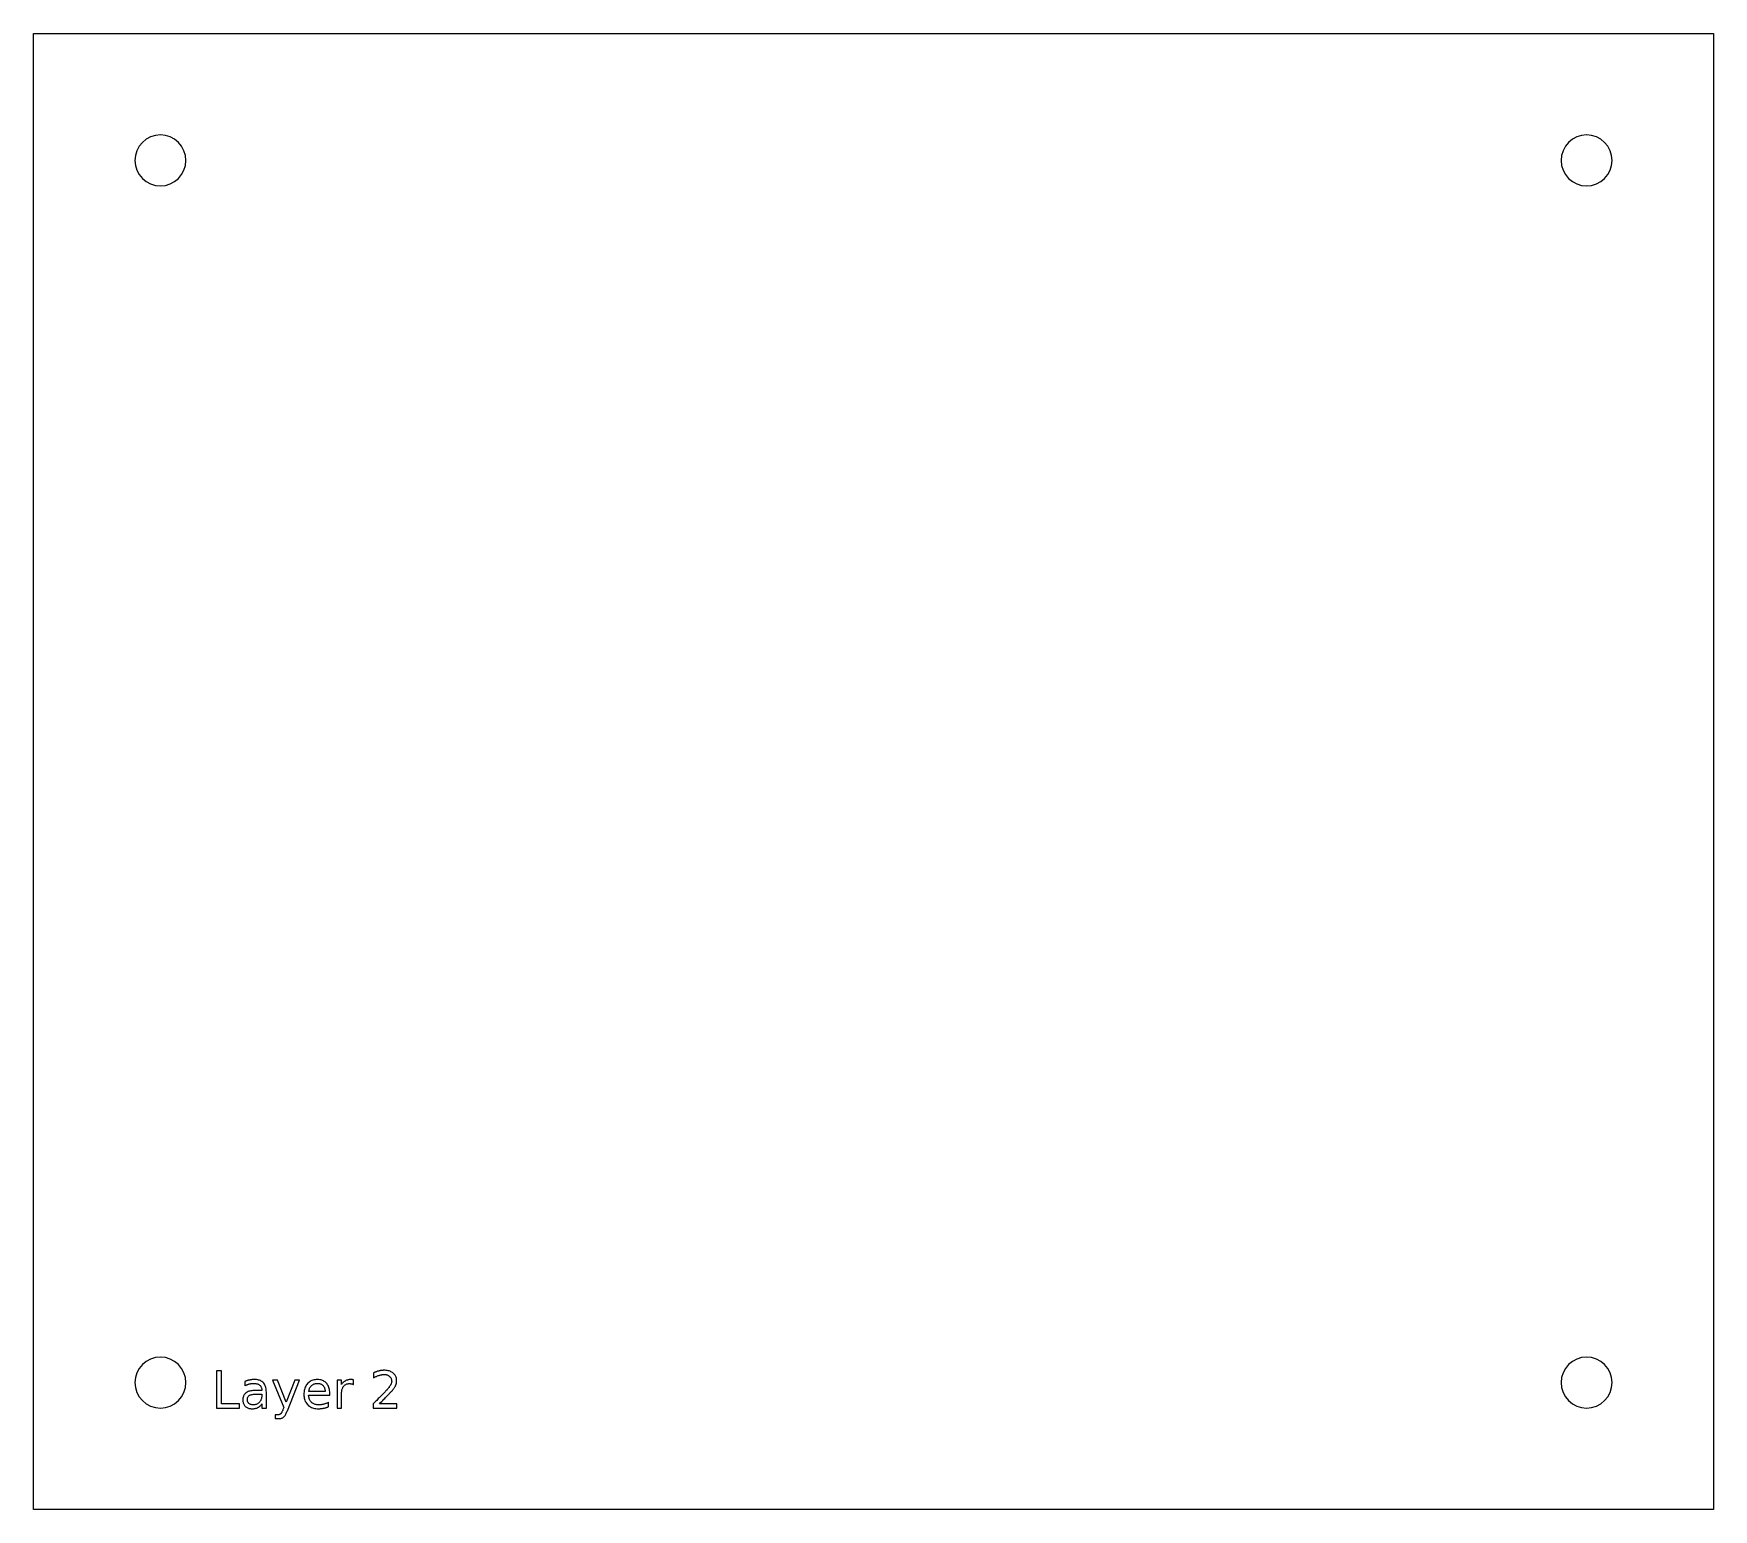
# Model space of a CAD drawing. Header units: metres. Extents: x -74 to 91, y -86 to 59.
import ezdxf

# ---------------------------------------------------------------- set-up
doc = ezdxf.new("R2010")
doc.units = ezdxf.units.M

msp = doc.modelspace()

# ---------------------------------------------------------------- linework, layer by layer
for points in [[(91.39, -85.86), (-73.51, -85.86), (-73.51, 59.04), (91.39, 59.04), (91.39, -85.86)], [(-58.56, 46.59), (-58.61, 47.08), (-58.75, 47.54), (-58.98, 47.98), (-59.29, 48.36), (-59.67, 48.67), (-60.1, 48.9), (-60.57, 49.04), (-61.06, 49.09), (-61.55, 49.04), (-62.02, 48.9), (-62.45, 48.67), (-62.83, 48.36), (-63.14, 47.98), (-63.37, 47.54), (-63.51, 47.08), (-63.56, 46.59), (-63.51, 46.1), (-63.37, 45.63), (-63.14, 45.2), (-62.83, 44.82), (-62.45, 44.51), (-62.02, 44.28), (-61.55, 44.14), (-61.06, 44.09), (-60.57, 44.14), (-60.1, 44.28), (-59.67, 44.51), (-59.29, 44.82), (-58.98, 45.2), (-58.75, 45.63), (-58.61, 46.1), (-58.56, 46.59)], [(81.44, 46.59), (81.39, 47.08), (81.25, 47.54), (81.02, 47.98), (80.71, 48.36), (80.33, 48.67), (79.9, 48.9), (79.43, 49.04), (78.94, 49.09), (78.45, 49.04), (77.98, 48.9), (77.55, 48.67), (77.17, 48.36), (76.86, 47.98), (76.63, 47.54), (76.49, 47.08), (76.44, 46.59), (76.49, 46.1), (76.63, 45.63), (76.86, 45.2), (77.17, 44.82), (77.55, 44.51), (77.98, 44.28), (78.45, 44.14), (78.94, 44.09), (79.43, 44.14), (79.9, 44.28), (80.33, 44.51), (80.71, 44.82), (81.02, 45.2), (81.25, 45.63), (81.39, 46.1), (81.44, 46.59)], [(-58.56, -73.41), (-58.61, -72.92), (-58.75, -72.46), (-58.98, -72.02), (-59.29, -71.64), (-59.67, -71.33), (-60.1, -71.1), (-60.57, -70.96), (-61.06, -70.91), (-61.55, -70.96), (-62.02, -71.1), (-62.45, -71.33), (-62.83, -71.64), (-63.14, -72.02), (-63.37, -72.46), (-63.51, -72.92), (-63.56, -73.41), (-63.51, -73.9), (-63.37, -74.37), (-63.14, -74.8), (-62.83, -75.18), (-62.45, -75.49), (-62.02, -75.72), (-61.55, -75.86), (-61.06, -75.91), (-60.57, -75.86), (-60.1, -75.72), (-59.67, -75.49), (-59.29, -75.18), (-58.98, -74.8), (-58.75, -74.37), (-58.61, -73.9), (-58.56, -73.41)], [(-55.57, -72.27), (-55.57, -75.91), (-53.3, -75.91), (-53.3, -75.5), (-55.08, -75.5), (-55.08, -72.27), (-55.57, -72.27)], [(-39.57, -75.5), (-39.45, -75.38), (-39.34, -75.27), (-39.24, -75.16), (-39.14, -75.05), (-39.04, -74.96), (-38.95, -74.87), (-38.87, -74.78), (-38.79, -74.7), (-38.72, -74.62), (-38.65, -74.55), (-38.58, -74.49), (-38.53, -74.43), (-38.48, -74.37), (-38.43, -74.32), (-38.39, -74.28), (-38.35, -74.24), (-38.32, -74.21), (-38.29, -74.18), (-38.27, -74.16), (-38.26, -74.14), (-38.22, -74.09), (-38.18, -74.04), (-38.14, -73.98), (-38.1, -73.94), (-38.07, -73.89), (-38.04, -73.84), (-38.02, -73.79), (-37.99, -73.75), (-37.97, -73.71), (-37.95, -73.67), (-37.94, -73.63), (-37.92, -73.59), (-37.91, -73.54), (-37.9, -73.5), (-37.89, -73.46), (-37.88, -73.42), (-37.88, -73.37), (-37.87, -73.33), (-37.87, -73.29), (-37.87, -73.24), (-37.87, -73.15), (-37.88, -73.06), (-37.9, -72.97), (-37.92, -72.89), (-37.95, -72.82), (-37.99, -72.74), (-38.03, -72.67), (-38.08, -72.61), (-38.14, -72.54), (-38.21, -72.49), (-38.28, -72.43), (-38.35, -72.38), (-38.43, -72.34), (-38.51, -72.3), (-38.6, -72.27), (-38.69, -72.25), (-38.79, -72.23), (-38.89, -72.21), (-39, -72.2), (-39.11, -72.2), (-39.15, -72.2), (-39.2, -72.2), (-39.24, -72.21), (-39.29, -72.21), (-39.33, -72.22), (-39.38, -72.22), (-39.43, -72.23), (-39.48, -72.24), (-39.53, -72.25), (-39.58, -72.26), (-39.63, -72.28), (-39.69, -72.29), (-39.74, -72.3), (-39.8, -72.32), (-39.85, -72.34), (-39.91, -72.36), (-39.96, -72.38), (-40.02, -72.4), (-40.08, -72.42), (-40.14, -72.44), (-40.14, -72.94), (-40.08, -72.91), (-40.02, -72.88), (-39.97, -72.85), (-39.91, -72.82), (-39.86, -72.8), (-39.8, -72.77), (-39.75, -72.75), (-39.69, -72.73), (-39.64, -72.71), (-39.59, -72.7), (-39.54, -72.68), (-39.49, -72.67), (-39.44, -72.66), (-39.39, -72.65), (-39.34, -72.64), (-39.29, -72.63), (-39.24, -72.62), (-39.19, -72.62), (-39.15, -72.62), (-39.1, -72.62), (-39.03, -72.62), (-38.97, -72.62), (-38.91, -72.63), (-38.86, -72.65), (-38.8, -72.66), (-38.75, -72.68), (-38.7, -72.71), (-38.65, -72.73), (-38.61, -72.77), (-38.57, -72.8), (-38.53, -72.84), (-38.49, -72.88), (-38.46, -72.92), (-38.44, -72.96), (-38.42, -73.01), (-38.4, -73.06), (-38.38, -73.11), (-38.37, -73.16), (-38.37, -73.22), (-38.36, -73.27), (-38.36, -73.31), (-38.37, -73.34), (-38.37, -73.38), (-38.38, -73.42), (-38.39, -73.45), (-38.4, -73.49), (-38.41, -73.53), (-38.42, -73.56), (-38.44, -73.6), (-38.46, -73.64), (-38.48, -73.67), (-38.5, -73.71), (-38.53, -73.75), (-38.56, -73.8), (-38.59, -73.84), (-38.62, -73.89), (-38.66, -73.93), (-38.7, -73.98), (-38.74, -74.03), (-38.79, -74.09), (-38.82, -74.12), (-38.85, -74.16), (-38.9, -74.2), (-38.95, -74.26), (-39, -74.32), (-39.07, -74.38), (-39.14, -74.46), (-39.22, -74.54), (-39.3, -74.62), (-39.4, -74.72), (-39.49, -74.81), (-39.58, -74.91), (-39.67, -74.99), (-39.75, -75.08), (-39.83, -75.16), (-39.91, -75.23), (-39.98, -75.31), (-40.04, -75.37), (-40.11, -75.44), (-40.16, -75.5), (-40.16, -75.91), (-37.85, -75.91), (-37.85, -75.5), (-39.57, -75.5)], [(81.44, -73.41), (81.39, -72.92), (81.25, -72.46), (81.02, -72.02), (80.71, -71.64), (80.33, -71.33), (79.9, -71.1), (79.43, -70.96), (78.94, -70.91), (78.45, -70.96), (77.98, -71.1), (77.55, -71.33), (77.17, -71.64), (76.86, -72.02), (76.63, -72.46), (76.49, -72.92), (76.44, -73.41), (76.49, -73.9), (76.63, -74.37), (76.86, -74.8), (77.17, -75.18), (77.55, -75.49), (77.98, -75.72), (78.45, -75.86), (78.94, -75.91), (79.43, -75.86), (79.9, -75.72), (80.33, -75.49), (80.71, -75.18), (81.02, -74.8), (81.25, -74.37), (81.39, -73.9), (81.44, -73.41)], [(-50.66, -74.35), (-50.67, -74.23), (-50.68, -74.12), (-50.69, -74.01), (-50.71, -73.9), (-50.74, -73.81), (-50.77, -73.72), (-50.81, -73.63), (-50.85, -73.56), (-50.9, -73.48), (-50.96, -73.42), (-51.02, -73.36), (-51.09, -73.31), (-51.16, -73.26), (-51.24, -73.22), (-51.32, -73.19), (-51.42, -73.16), (-51.51, -73.14), (-51.62, -73.12), (-51.73, -73.12), (-51.84, -73.11), (-51.89, -73.11), (-51.93, -73.11), (-51.98, -73.12), (-52.02, -73.12), (-52.07, -73.12), (-52.11, -73.13), (-52.16, -73.14), (-52.2, -73.14), (-52.25, -73.15), (-52.29, -73.16), (-52.34, -73.17), (-52.39, -73.18), (-52.44, -73.19), (-52.48, -73.21), (-52.53, -73.22), (-52.58, -73.23), (-52.63, -73.25), (-52.68, -73.27), (-52.72, -73.28), (-52.77, -73.3), (-52.77, -73.72), (-52.73, -73.7), (-52.69, -73.68), (-52.65, -73.66), (-52.61, -73.64), (-52.56, -73.62), (-52.52, -73.6), (-52.48, -73.59), (-52.43, -73.57), (-52.39, -73.56), (-52.35, -73.55), (-52.3, -73.54), (-52.26, -73.53), (-52.21, -73.52), (-52.17, -73.51), (-52.12, -73.51), (-52.08, -73.5), (-52.03, -73.5), (-51.98, -73.5), (-51.94, -73.49), (-51.89, -73.49), (-51.82, -73.49), (-51.75, -73.5), (-51.68, -73.51), (-51.62, -73.52), (-51.56, -73.54), (-51.51, -73.55), (-51.45, -73.58), (-51.4, -73.6), (-51.36, -73.63), (-51.32, -73.66), (-51.28, -73.7), (-51.24, -73.74), (-51.21, -73.78), (-51.19, -73.82), (-51.16, -73.87), (-51.15, -73.92), (-51.13, -73.97), (-51.12, -74.02), (-51.11, -74.08), (-51.11, -74.14), (-51.11, -74.19), (-51.74, -74.19), (-51.86, -74.19), (-51.98, -74.2), (-52.08, -74.21), (-52.18, -74.22), (-52.28, -74.25), (-52.37, -74.27), (-52.45, -74.3), (-52.53, -74.34), (-52.6, -74.38), (-52.67, -74.42), (-52.72, -74.47), (-52.78, -74.52), (-52.82, -74.58), (-52.86, -74.64), (-52.9, -74.71), (-52.92, -74.78), (-52.95, -74.86), (-52.96, -74.94), (-52.97, -75.03), (-52.97, -75.12), (-52.97, -75.19), (-52.96, -75.27), (-52.95, -75.34), (-52.93, -75.41), (-52.91, -75.47), (-52.88, -75.53), (-52.85, -75.59), (-52.82, -75.65), (-52.77, -75.7), (-52.73, -75.75), (-52.67, -75.79), (-52.62, -75.83), (-52.56, -75.87), (-52.5, -75.9), (-52.43, -75.92), (-52.37, -75.95), (-52.29, -75.96), (-52.22, -75.97), (-52.14, -75.98), (-52.06, -75.98), (-51.99, -75.98), (-51.93, -75.98), (-51.87, -75.97), (-51.81, -75.96), (-51.75, -75.95), (-51.7, -75.94), (-51.64, -75.93), (-51.59, -75.91), (-51.54, -75.89), (-51.5, -75.86), (-51.45, -75.84), (-51.41, -75.81), (-51.37, -75.78), (-51.32, -75.75), (-51.29, -75.71), (-51.25, -75.68), (-51.21, -75.64), (-51.18, -75.59), (-51.14, -75.55), (-51.11, -75.5), (-51.11, -75.91), (-50.66, -75.91), (-50.66, -74.35)], [(-48.6, -76.17), (-47.4, -73.18), (-47.88, -73.18), (-48.73, -75.32), (-49.58, -73.18), (-50.06, -73.18), (-48.96, -75.87), (-49.04, -76.07), (-49.06, -76.14), (-49.08, -76.19), (-49.11, -76.25), (-49.13, -76.3), (-49.15, -76.34), (-49.18, -76.38), (-49.2, -76.41), (-49.22, -76.44), (-49.24, -76.47), (-49.26, -76.49), (-49.28, -76.51), (-49.31, -76.52), (-49.33, -76.53), (-49.36, -76.54), (-49.39, -76.55), (-49.42, -76.56), (-49.45, -76.57), (-49.48, -76.57), (-49.51, -76.58), (-49.55, -76.58), (-49.81, -76.58), (-49.81, -76.95), (-49.46, -76.95), (-49.4, -76.95), (-49.34, -76.95), (-49.28, -76.94), (-49.23, -76.93), (-49.18, -76.92), (-49.14, -76.9), (-49.09, -76.88), (-49.05, -76.86), (-49.01, -76.83), (-48.97, -76.8), (-48.94, -76.77), (-48.9, -76.73), (-48.86, -76.68), (-48.83, -76.63), (-48.79, -76.57), (-48.75, -76.5), (-48.71, -76.43), (-48.68, -76.35), (-48.64, -76.26), (-48.6, -76.17)], [(-44.44, -74.43), (-44.44, -74.31), (-44.45, -74.2), (-44.47, -74.09), (-44.49, -73.99), (-44.52, -73.89), (-44.56, -73.79), (-44.6, -73.7), (-44.65, -73.62), (-44.7, -73.54), (-44.76, -73.47), (-44.83, -73.4), (-44.9, -73.34), (-44.98, -73.29), (-45.06, -73.24), (-45.14, -73.2), (-45.23, -73.17), (-45.32, -73.14), (-45.42, -73.13), (-45.53, -73.12), (-45.63, -73.11), (-45.76, -73.12), (-45.87, -73.13), (-45.98, -73.15), (-46.09, -73.18), (-46.19, -73.21), (-46.28, -73.25), (-46.37, -73.31), (-46.46, -73.36), (-46.54, -73.43), (-46.61, -73.51), (-46.68, -73.59), (-46.74, -73.68), (-46.8, -73.77), (-46.84, -73.87), (-46.88, -73.97), (-46.92, -74.08), (-46.94, -74.19), (-46.96, -74.31), (-46.97, -74.44), (-46.98, -74.57), (-46.97, -74.7), (-46.96, -74.82), (-46.94, -74.94), (-46.91, -75.05), (-46.88, -75.15), (-46.84, -75.26), (-46.79, -75.35), (-46.73, -75.44), (-46.67, -75.52), (-46.59, -75.6), (-46.51, -75.68), (-46.43, -75.74), (-46.34, -75.8), (-46.24, -75.85), (-46.14, -75.89), (-46.04, -75.92), (-45.92, -75.95), (-45.81, -75.97), (-45.68, -75.98), (-45.56, -75.98), (-45.5, -75.98), (-45.45, -75.98), (-45.4, -75.98), (-45.35, -75.97), (-45.3, -75.97), (-45.25, -75.96), (-45.19, -75.96), (-45.14, -75.95), (-45.09, -75.94), (-45.04, -75.93), (-44.99, -75.92), (-44.94, -75.91), (-44.89, -75.89), (-44.84, -75.88), (-44.79, -75.86), (-44.74, -75.85), (-44.69, -75.83), (-44.64, -75.81), (-44.59, -75.79), (-44.55, -75.77), (-44.55, -75.35), (-44.59, -75.37), (-44.64, -75.4), (-44.69, -75.42), (-44.74, -75.44), (-44.79, -75.46), (-44.83, -75.48), (-44.88, -75.5), (-44.93, -75.51), (-44.98, -75.53), (-45.03, -75.54), (-45.08, -75.55), (-45.13, -75.56), (-45.18, -75.57), (-45.23, -75.58), (-45.28, -75.59), (-45.33, -75.59), (-45.38, -75.6), (-45.43, -75.6), (-45.48, -75.6), (-45.53, -75.6), (-45.62, -75.6), (-45.7, -75.59), (-45.78, -75.58), (-45.86, -75.56), (-45.93, -75.54), (-46, -75.51), (-46.06, -75.48), (-46.12, -75.45), (-46.17, -75.41), (-46.23, -75.36), (-46.27, -75.31), (-46.32, -75.25), (-46.36, -75.19), (-46.39, -75.13), (-46.42, -75.06), (-46.45, -74.99), (-46.47, -74.91), (-46.49, -74.83), (-46.5, -74.74), (-46.51, -74.65), (-44.44, -74.65), (-44.44, -74.43)], [(-44.89, -74.3), (-46.49, -74.3), (-46.48, -74.23), (-46.47, -74.16), (-46.45, -74.09), (-46.43, -74.02), (-46.41, -73.96), (-46.38, -73.9), (-46.35, -73.85), (-46.31, -73.8), (-46.27, -73.75), (-46.23, -73.71), (-46.18, -73.67), (-46.14, -73.63), (-46.08, -73.6), (-46.03, -73.57), (-45.97, -73.55), (-45.91, -73.53), (-45.84, -73.51), (-45.77, -73.5), (-45.7, -73.5), (-45.63, -73.49), (-45.56, -73.5), (-45.5, -73.5), (-45.44, -73.51), (-45.39, -73.53), (-45.33, -73.55), (-45.28, -73.57), (-45.23, -73.6), (-45.18, -73.63), (-45.14, -73.67), (-45.1, -73.71), (-45.06, -73.76), (-45.02, -73.81), (-44.99, -73.86), (-44.97, -73.91), (-44.94, -73.97), (-44.93, -74.03), (-44.91, -74.09), (-44.9, -74.16), (-44.89, -74.23), (-44.89, -74.3)], [(-42.12, -73.6), (-42.12, -73.14), (-42.14, -73.13), (-42.15, -73.13), (-42.16, -73.13), (-42.17, -73.13), (-42.19, -73.13), (-42.2, -73.12), (-42.21, -73.12), (-42.22, -73.12), (-42.23, -73.12), (-42.25, -73.12), (-42.26, -73.12), (-42.27, -73.12), (-42.28, -73.12), (-42.29, -73.11), (-42.3, -73.11), (-42.31, -73.11), (-42.32, -73.11), (-42.33, -73.11), (-42.34, -73.11), (-42.35, -73.11), (-42.41, -73.11), (-42.47, -73.12), (-42.53, -73.12), (-42.59, -73.13), (-42.65, -73.14), (-42.7, -73.16), (-42.76, -73.17), (-42.81, -73.19), (-42.85, -73.21), (-42.9, -73.23), (-42.94, -73.26), (-42.99, -73.29), (-43.03, -73.32), (-43.07, -73.35), (-43.11, -73.39), (-43.14, -73.42), (-43.18, -73.47), (-43.21, -73.51), (-43.24, -73.55), (-43.27, -73.6), (-43.27, -73.18), (-43.72, -73.18), (-43.72, -75.91), (-43.27, -75.91), (-43.27, -74.47), (-43.27, -74.38), (-43.26, -74.29), (-43.25, -74.21), (-43.24, -74.14), (-43.22, -74.06), (-43.2, -73.99), (-43.17, -73.93), (-43.14, -73.87), (-43.1, -73.81), (-43.07, -73.76), (-43.02, -73.71), (-42.98, -73.67), (-42.93, -73.63), (-42.87, -73.6), (-42.82, -73.57), (-42.76, -73.55), (-42.69, -73.53), (-42.63, -73.52), (-42.55, -73.51), (-42.48, -73.51), (-42.46, -73.51), (-42.44, -73.51), (-42.42, -73.51), (-42.4, -73.52), (-42.38, -73.52), (-42.36, -73.52), (-42.34, -73.52), (-42.32, -73.53), (-42.3, -73.53), (-42.28, -73.53), (-42.27, -73.54), (-42.25, -73.54), (-42.23, -73.55), (-42.21, -73.55), (-42.2, -73.56), (-42.18, -73.57), (-42.17, -73.57), (-42.15, -73.58), (-42.13, -73.59), (-42.12, -73.6)], [(-51.56, -74.54), (-51.11, -74.54), (-51.11, -74.64), (-51.12, -74.72), (-51.12, -74.81), (-51.13, -74.89), (-51.15, -74.96), (-51.17, -75.03), (-51.19, -75.1), (-51.22, -75.17), (-51.26, -75.23), (-51.3, -75.29), (-51.34, -75.34), (-51.39, -75.39), (-51.43, -75.44), (-51.49, -75.48), (-51.54, -75.51), (-51.6, -75.54), (-51.66, -75.56), (-51.73, -75.58), (-51.79, -75.6), (-51.87, -75.6), (-51.94, -75.61), (-51.99, -75.61), (-52.04, -75.6), (-52.09, -75.59), (-52.14, -75.58), (-52.18, -75.57), (-52.22, -75.56), (-52.26, -75.54), (-52.3, -75.52), (-52.33, -75.49), (-52.37, -75.47), (-52.4, -75.44), (-52.42, -75.41), (-52.45, -75.37), (-52.47, -75.34), (-52.49, -75.3), (-52.5, -75.26), (-52.51, -75.22), (-52.52, -75.18), (-52.52, -75.13), (-52.52, -75.09), (-52.52, -75.03), (-52.52, -74.97), (-52.51, -74.92), (-52.49, -74.88), (-52.47, -74.83), (-52.45, -74.79), (-52.42, -74.75), (-52.39, -74.72), (-52.35, -74.69), (-52.31, -74.66), (-52.27, -74.64), (-52.22, -74.62), (-52.16, -74.6), (-52.09, -74.58), (-52.02, -74.57), (-51.94, -74.56), (-51.86, -74.55), (-51.76, -74.54), (-51.67, -74.54), (-51.56, -74.54)]]:
    msp.add_lwpolyline(points)

doc.saveas('drawing.dxf')
